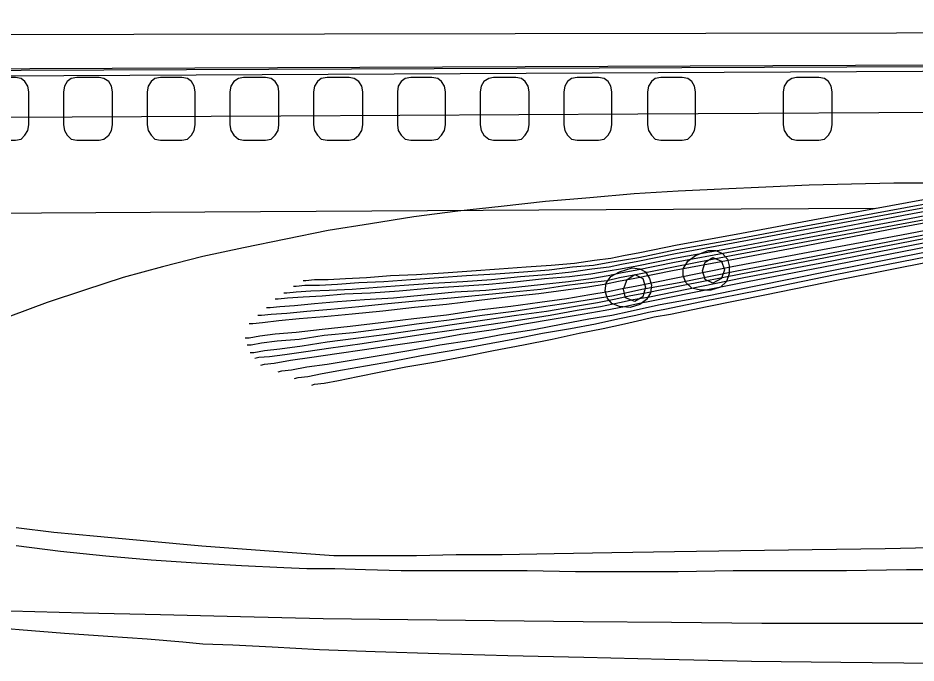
# Model space of a CAD drawing. Extents: x 526 to 2267, y -112 to 246.
# Drawn here: x 1336.1 to 1407.2, y 14.5 to 65.6 of the extents above; entities that cross this region are included whole.
import ezdxf

# ---------------------------------------------------------------- set-up
doc = ezdxf.new("R2010")
doc.units = 0
doc.header["$MEASUREMENT"] = 0
doc.layers.get('0').update_dxf_attribs({"linetype": 'CONTINUOUS'})

msp = doc.modelspace()

# ---------------------------------------------------------------- linework, layer by layer
at = {"linetype": 'Continuous'}
for points in [[(1133.768, 65.609), (1133.081, 64.769), (1132.625, 63.854), (1132.472, 62.939), (1132.778, 62.024), (1133.693, 61.262), (1135.217, 60.575), (1137.581, 60.194), (1140.857, 60.044), (1465.265, 61.67)], [(1132.397, 64.313), (1131.785, 63.548), (1131.482, 62.864), (1131.557, 62.252), (1132.091, 61.796), (1133.159, 61.34), (1134.911, 61.034), (1137.35, 60.881), (1140.704, 60.806), (1467.825, 62.126)], [(1481.203, 64.533), (1133.768, 63.929)], [(1264.349, 61.187), (1467.154, 62.006)], [(1335.854, 55.925), (1336.31, 56.003), (1336.616, 56.306), (1336.844, 56.69), (1336.922, 57.146), (1336.922, 59.738), (1336.844, 60.194), (1336.616, 60.575), (1336.31, 60.806), (1335.854, 60.881), (1334.177, 60.881), (1333.718, 60.806), (1333.415, 60.575), (1333.187, 60.194), (1333.109, 59.738), (1333.109, 57.146), (1333.187, 56.69), (1333.415, 56.306), (1333.718, 56.003), (1334.177, 55.925), (1335.854, 55.925)], [(1342.487, 55.925), (1342.868, 56.003), (1343.249, 56.306), (1343.477, 56.69), (1343.552, 57.146), (1343.552, 59.738), (1343.477, 60.194), (1343.249, 60.575), (1342.868, 60.806), (1342.487, 60.881), (1340.732, 60.881), (1340.276, 60.806), (1339.97, 60.575), (1339.742, 60.194), (1339.664, 59.738), (1339.664, 57.146), (1339.742, 56.69), (1339.97, 56.306), (1340.276, 56.003), (1340.732, 55.925), (1342.487, 55.925)], [(1349.042, 55.925), (1349.498, 56.003), (1349.804, 56.306), (1350.032, 56.69), (1350.11, 57.146), (1350.11, 59.738), (1350.032, 60.194), (1349.804, 60.575), (1349.498, 60.806), (1349.042, 60.881), (1347.365, 60.881), (1346.906, 60.806), (1346.603, 60.575), (1346.375, 60.194), (1346.297, 59.738), (1346.297, 57.146), (1346.375, 56.69), (1346.603, 56.306), (1346.906, 56.003), (1347.365, 55.925), (1349.042, 55.925)], [(1355.675, 55.925), (1356.131, 56.003), (1356.437, 56.306), (1356.665, 56.69), (1356.74, 57.146), (1356.74, 59.738), (1356.665, 60.194), (1356.437, 60.575), (1356.131, 60.806), (1355.675, 60.881), (1353.92, 60.881), (1353.539, 60.806), (1353.158, 60.575), (1352.93, 60.194), (1352.852, 59.738), (1352.852, 57.146), (1352.93, 56.69), (1353.158, 56.306), (1353.539, 56.003), (1353.92, 55.925), (1355.675, 55.925)], [(1362.305, 55.925), (1362.686, 56.003), (1363.067, 56.306), (1363.298, 56.69), (1363.373, 57.146), (1363.373, 59.738), (1363.298, 60.194), (1363.067, 60.575), (1362.686, 60.806), (1362.305, 60.881), (1360.553, 60.881), (1360.094, 60.806), (1359.791, 60.575), (1359.56, 60.194), (1359.485, 59.738), (1359.485, 57.146), (1359.56, 56.69), (1359.791, 56.306), (1360.094, 56.003), (1360.553, 55.925), (1362.305, 55.925)], [(1368.86, 55.925), (1369.319, 56.003), (1369.625, 56.306), (1369.853, 56.69), (1369.928, 57.146), (1369.928, 59.738), (1369.853, 60.194), (1369.625, 60.575), (1369.319, 60.806), (1368.86, 60.881), (1367.183, 60.881), (1366.727, 60.806), (1366.421, 60.575), (1366.193, 60.194), (1366.118, 59.738), (1366.118, 57.146), (1366.193, 56.69), (1366.421, 56.306), (1366.727, 56.003), (1367.183, 55.925), (1368.86, 55.925)], [(1375.493, 55.925), (1375.952, 56.003), (1376.255, 56.306), (1376.483, 56.69), (1376.561, 57.146), (1376.561, 59.738), (1376.483, 60.194), (1376.255, 60.575), (1375.952, 60.806), (1375.493, 60.881), (1373.741, 60.881), (1373.36, 60.806), (1372.979, 60.575), (1372.748, 60.194), (1372.673, 59.738), (1372.673, 57.146), (1372.748, 56.69), (1372.979, 56.306), (1373.36, 56.003), (1373.741, 55.925), (1375.493, 55.925)], [(1382.048, 55.925), (1382.507, 56.003), (1382.81, 56.306), (1383.041, 56.69), (1383.116, 57.146), (1383.116, 59.738), (1383.041, 60.194), (1382.81, 60.575), (1382.507, 60.806), (1382.048, 60.881), (1380.371, 60.881), (1379.915, 60.806), (1379.609, 60.575), (1379.381, 60.194), (1379.306, 59.738), (1379.306, 57.146), (1379.381, 56.69), (1379.609, 56.306), (1379.915, 56.003), (1380.371, 55.925), (1382.048, 55.925)], [(1388.681, 55.925), (1389.14, 56.003), (1389.443, 56.306), (1389.671, 56.69), (1389.749, 57.146), (1389.749, 59.738), (1389.671, 60.194), (1389.443, 60.575), (1389.14, 60.806), (1388.681, 60.881), (1387.004, 60.881), (1386.548, 60.806), (1386.242, 60.575), (1386.014, 60.194), (1385.936, 59.738), (1385.936, 57.146), (1386.014, 56.69), (1386.242, 56.306), (1386.548, 56.003), (1387.004, 55.925), (1388.681, 55.925)], [(1399.505, 55.925), (1399.964, 56.003), (1400.267, 56.306), (1400.498, 56.69), (1400.573, 57.146), (1400.573, 59.738), (1400.498, 60.194), (1400.267, 60.575), (1399.964, 60.806), (1399.505, 60.881), (1397.753, 60.881), (1397.372, 60.806), (1396.991, 60.575), (1396.763, 60.194), (1396.685, 59.738), (1396.685, 57.146), (1396.763, 56.69), (1396.991, 56.306), (1397.372, 56.003), (1397.753, 55.925), (1399.505, 55.925)], [(1447.082, 58.39), (1442.804, 58.367), (1413.836, 58.136), (1385.174, 57.986), (1356.893, 57.833), (1329.299, 57.68)], [(1408.805, 52.496), (1405.451, 52.496), (1402.097, 52.421), (1398.743, 52.343), (1395.314, 52.19), (1391.807, 52.04), (1388.375, 51.887), (1384.871, 51.656), (1381.364, 51.353), (1377.857, 51.047), (1374.35, 50.666), (1370.921, 50.285), (1367.414, 49.829), (1363.982, 49.295), (1360.628, 48.761), (1357.274, 48.074), (1353.92, 47.39), (1350.719, 46.703), (1347.518, 45.863), (1344.392, 45.026), (1341.341, 44.033), (1338.368, 43.043), (1335.473, 41.975)], [(1357.883, 44.339), (1358.114, 44.339), (1358.798, 44.417), (1359.941, 44.417), (1361.39, 44.492), (1363.067, 44.645), (1365.05, 44.72), (1367.183, 44.873), (1369.394, 45.026), (1371.605, 45.179), (1373.894, 45.329), (1376.102, 45.482), (1378.16, 45.635), (1379.99, 45.863), (1381.667, 46.016), (1382.963, 46.244), (1383.956, 46.397), (1385.252, 46.625), (1388.225, 47.237), (1392.875, 48.074), (1398.896, 49.217), (1406.366, 50.591), (1415.132, 52.19)], [(1358.648, 44.798), (1358.876, 44.798), (1359.56, 44.873), (1360.628, 44.873), (1362.002, 44.948), (1363.679, 45.026), (1365.584, 45.179), (1367.642, 45.254), (1369.775, 45.407), (1371.986, 45.56), (1374.197, 45.71), (1376.333, 45.863), (1378.313, 46.016), (1380.143, 46.169), (1381.745, 46.397), (1383.041, 46.55), (1384.031, 46.778), (1385.327, 47.006), (1388.3, 47.618), (1392.95, 48.455), (1399.049, 49.598), (1406.519, 50.972), (1415.21, 52.571)], [(1355.75, 42.662), (1356.056, 42.662), (1356.818, 42.74), (1357.961, 42.815), (1359.56, 42.968), (1361.39, 43.121), (1363.526, 43.271), (1365.812, 43.424), (1368.251, 43.652), (1370.69, 43.883), (1373.129, 44.033), (1375.493, 44.264), (1377.704, 44.492), (1379.687, 44.72), (1381.439, 44.948), (1382.81, 45.179), (1383.803, 45.407), (1385.099, 45.635), (1388.072, 46.244), (1392.644, 47.084), (1398.743, 48.227), (1406.138, 49.598), (1414.829, 51.275)], [(1356.437, 43.349), (1356.665, 43.349), (1357.427, 43.424), (1358.648, 43.502), (1360.172, 43.577), (1361.924, 43.73), (1363.982, 43.805), (1366.271, 43.958), (1368.557, 44.186), (1370.996, 44.339), (1373.36, 44.492), (1375.646, 44.72), (1377.779, 44.948), (1379.762, 45.101), (1381.439, 45.329), (1382.81, 45.56), (1383.803, 45.71), (1385.099, 45.941), (1388.072, 46.55), (1392.644, 47.39), (1398.743, 48.533), (1406.213, 49.979), (1414.904, 51.581)], [(1357.121, 43.805), (1357.352, 43.805), (1358.114, 43.883), (1359.257, 43.958), (1360.706, 44.033), (1362.533, 44.111), (1364.516, 44.264), (1366.652, 44.417), (1368.938, 44.567), (1371.302, 44.72), (1373.588, 44.873), (1375.874, 45.101), (1377.932, 45.254), (1379.915, 45.482), (1381.517, 45.71), (1382.888, 45.863), (1383.878, 46.094), (1385.174, 46.322), (1388.147, 46.931), (1392.722, 47.771), (1398.821, 48.914), (1406.291, 50.285), (1414.982, 51.887)], [(1414.598, 50.591), (1405.985, 48.989), (1398.515, 47.54), (1392.494, 46.397), (1387.919, 45.56), (1384.946, 44.948), (1383.65, 44.72), (1382.66, 44.492), (1381.211, 44.264), (1379.456, 44.033), (1377.323, 43.73), (1375.037, 43.502), (1372.598, 43.196), (1370.006, 42.89), (1367.489, 42.662), (1364.975, 42.356), (1362.533, 42.128), (1360.325, 41.9), (1358.342, 41.747), (1356.74, 41.594), (1355.444, 41.444), (1354.682, 41.366), (1354.379, 41.366)], [(1355.063, 42.053), (1355.369, 42.053), (1356.131, 42.128), (1357.352, 42.206), (1358.951, 42.356), (1360.856, 42.509), (1363.067, 42.74), (1365.356, 42.968), (1367.87, 43.196), (1370.387, 43.424), (1372.826, 43.652), (1375.265, 43.883), (1377.476, 44.111), (1379.534, 44.417), (1381.286, 44.645), (1382.735, 44.798), (1383.725, 45.026), (1385.021, 45.254), (1387.994, 45.863), (1392.569, 46.778), (1398.668, 47.921), (1406.063, 49.295), (1414.751, 50.894)], [(1404.015, 50.512), (1377.323, 50.363), (1350.872, 50.21), (1324.952, 50.057)], [(1414.751, 50.057), (1406.063, 48.38), (1398.668, 47.006), (1392.644, 45.863), (1388.072, 44.948), (1385.099, 44.339), (1383.803, 44.111), (1382.81, 43.883), (1381.364, 43.652), (1379.534, 43.349), (1377.398, 43.043), (1375.112, 42.74), (1372.598, 42.434), (1370.006, 42.053), (1367.414, 41.747), (1364.822, 41.444), (1362.383, 41.138), (1360.172, 40.91), (1358.114, 40.679), (1356.437, 40.529), (1355.216, 40.376), (1354.379, 40.223), (1354.073, 40.223)], [(1354.226, 39.689), (1354.529, 39.689), (1355.369, 39.842), (1356.587, 39.995), (1358.342, 40.148), (1360.325, 40.451), (1362.611, 40.679), (1365.05, 40.985), (1367.642, 41.366), (1370.234, 41.672), (1372.826, 42.053), (1375.34, 42.356), (1377.704, 42.74), (1379.84, 43.043), (1381.667, 43.349), (1383.116, 43.577), (1384.184, 43.805), (1385.48, 44.111), (1388.453, 44.645), (1393.025, 45.56), (1399.049, 46.703), (1406.444, 48.152), (1415.057, 49.829)], [(1354.454, 39.08), (1354.76, 39.08), (1355.597, 39.233), (1356.818, 39.383), (1358.57, 39.614), (1360.553, 39.917), (1362.839, 40.223), (1365.278, 40.529), (1367.87, 40.91), (1370.462, 41.291), (1373.054, 41.672), (1375.571, 42.053), (1377.932, 42.356), (1380.068, 42.74), (1381.973, 43.043), (1383.422, 43.349), (1384.49, 43.577), (1385.783, 43.805), (1388.756, 44.417), (1393.331, 45.329), (1399.352, 46.475), (1406.747, 47.921), (1415.363, 49.598)], [(1354.835, 38.621), (1355.141, 38.699), (1355.978, 38.774), (1357.199, 38.927), (1358.876, 39.155), (1360.856, 39.461), (1363.145, 39.767), (1365.584, 40.148), (1368.176, 40.529), (1370.768, 40.91), (1373.36, 41.291), (1375.874, 41.672), (1378.238, 42.053), (1380.371, 42.434), (1382.201, 42.74), (1383.725, 43.043), (1384.793, 43.271), (1386.089, 43.502), (1389.062, 44.111), (1393.559, 45.026), (1399.583, 46.169), (1406.975, 47.618), (1415.591, 49.295)], [(1355.291, 38.087), (1355.597, 38.165), (1356.359, 38.24), (1357.655, 38.471), (1359.332, 38.699), (1361.315, 39.002), (1363.526, 39.308), (1365.965, 39.689), (1368.557, 40.07), (1371.149, 40.529), (1373.741, 40.91), (1376.18, 41.366), (1378.544, 41.747), (1380.752, 42.128), (1382.582, 42.434), (1384.106, 42.74), (1385.174, 42.968), (1386.395, 43.196), (1389.368, 43.805), (1393.865, 44.72), (1399.886, 45.863), (1407.206, 47.312), (1415.819, 48.989)], [(1356.665, 37.556), (1356.971, 37.631), (1357.733, 37.706), (1358.951, 37.937), (1360.553, 38.165), (1362.458, 38.471), (1364.669, 38.852), (1367.033, 39.233), (1369.472, 39.689), (1371.986, 40.07), (1374.503, 40.529), (1376.942, 40.91), (1379.228, 41.366), (1381.286, 41.747), (1383.116, 42.053), (1384.565, 42.356), (1385.633, 42.587), (1386.929, 42.89), (1389.902, 43.424), (1394.399, 44.339), (1400.42, 45.56), (1407.74, 47.006)], [(1390.739, 47.159), (1391.348, 47.159), (1391.882, 46.931), (1392.263, 46.475), (1392.416, 45.941), (1392.416, 45.329), (1392.188, 44.72), (1391.729, 44.264), (1390.967, 44.033), (1390.13, 44.033), (1389.443, 44.186), (1388.987, 44.645), (1388.756, 45.179), (1388.756, 45.71), (1389.14, 46.322), (1389.749, 46.778), (1390.739, 47.159)], [(1357.961, 37.022), (1358.264, 37.097), (1359.029, 37.175), (1360.172, 37.403), (1361.771, 37.706), (1363.601, 38.012), (1365.737, 38.393), (1368.023, 38.852), (1370.387, 39.233), (1372.826, 39.689), (1375.265, 40.148), (1377.629, 40.604), (1379.84, 40.985), (1381.82, 41.366), (1383.575, 41.747), (1385.021, 42.053), (1386.014, 42.281), (1387.31, 42.509), (1390.205, 43.121), (1394.78, 44.033), (1400.801, 45.254), (1408.121, 46.703)], [(1359.332, 36.488), (1359.56, 36.563), (1360.325, 36.641), (1361.468, 36.869), (1362.992, 37.175), (1364.822, 37.556), (1366.802, 37.937), (1369.013, 38.318), (1371.377, 38.774), (1373.741, 39.233), (1376.102, 39.689), (1378.391, 40.148), (1380.524, 40.604), (1382.429, 40.985), (1384.106, 41.366), (1385.48, 41.672), (1386.47, 41.9), (1387.766, 42.128), (1390.664, 42.74), (1395.236, 43.652), (1401.182, 44.873), (1408.502, 46.322)], [(1391.12, 46.625), (1391.807, 46.322), (1392.035, 45.635), (1391.807, 44.948), (1391.12, 44.567), (1390.511, 44.873), (1390.283, 45.56), (1390.511, 46.244), (1391.12, 46.625)], [(1384.718, 45.788), (1385.327, 45.71), (1385.783, 45.482), (1386.089, 44.948), (1386.242, 44.417), (1386.167, 43.805), (1385.861, 43.271), (1385.327, 42.89), (1384.565, 42.662), (1383.725, 42.74), (1383.116, 42.968), (1382.735, 43.424), (1382.582, 43.958), (1382.66, 44.567), (1383.041, 45.101), (1383.725, 45.482), (1384.718, 45.788)], [(1384.946, 45.254), (1385.555, 44.948), (1385.783, 44.264), (1385.555, 43.502), (1384.946, 43.121), (1384.184, 43.424), (1384.031, 44.111), (1384.337, 44.873), (1384.946, 45.254)], [(1335.929, 25.205), (1338.902, 24.824), (1342.334, 24.521), (1346.297, 24.137), (1350.641, 23.756), (1355.597, 23.375), (1361.087, 22.994), (1361.696, 22.994), (1363.067, 22.994), (1365.05, 22.994), (1367.642, 22.994), (1370.768, 23.072), (1374.425, 23.072), (1378.544, 23.147), (1383.116, 23.225), (1388.072, 23.3), (1393.331, 23.375), (1398.971, 23.453), (1404.767, 23.528), (1410.788, 23.681)], [(1411.169, 21.851), (1406.444, 21.851), (1401.716, 21.776), (1397.144, 21.776), (1392.722, 21.776), (1388.375, 21.698), (1384.184, 21.698), (1380.221, 21.698), (1376.408, 21.776), (1372.826, 21.776), (1369.547, 21.776), (1366.421, 21.776), (1363.601, 21.851), (1361.162, 21.929), (1358.951, 21.929), (1357.121, 22.004), (1353.767, 22.157), (1350.185, 22.385), (1346.603, 22.613), (1343.018, 22.919), (1339.436, 23.3), (1335.929, 23.756)], [(1414.288, 17.582), (1409.264, 17.582), (1402.175, 17.582), (1395.008, 17.582), (1387.844, 17.66), (1380.83, 17.735), (1373.816, 17.81), (1366.955, 17.888), (1360.247, 17.963), (1353.692, 18.116), (1347.365, 18.269), (1341.266, 18.422), (1335.473, 18.575)], [(1332.5, 17.429), (1336.16, 17.126), (1339.742, 16.82), (1343.171, 16.592), (1346.297, 16.364), (1349.117, 16.133), (1350.719, 15.983), (1353.083, 15.905), (1356.206, 15.752), (1359.941, 15.524), (1364.363, 15.371), (1369.394, 15.218), (1374.884, 15.068), (1380.905, 14.915), (1387.31, 14.762), (1394.171, 14.609), (1401.26, 14.534), (1408.73, 14.456)]]:
    msp.add_lwpolyline(points, dxfattribs=at)

doc.saveas('drawing.dxf')
